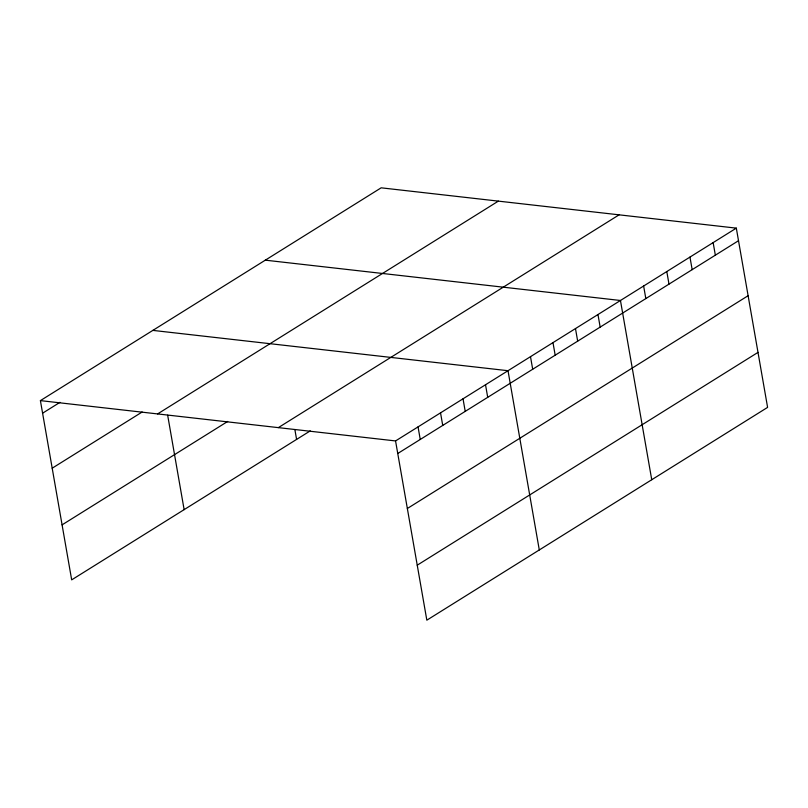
<?xml version="1.0" encoding="UTF-8"?>
<svg xmlns="http://www.w3.org/2000/svg" width="808" height="808" viewBox="0 0 808 808"><rect width="100%" height="100%" fill="white"/><g stroke="black" fill="none" stroke-linecap="round" stroke-linejoin="round"><path stroke-width="1.21" d="M310.282 430.866L71.68 579.861L40.4 400.616L381.164 187.82L736.32 228.139L767.6 407.384L426.836 620.18L395.556 440.936L736.32 228.139M42.592 413.191L59.974 402.334M52.197 468.196L142.157 412.009M157.6 413.918L498.364 201.121M62.085 524.857L227.694 421.443M278.356 427.624L619.12 214.827M397.748 453.51L738.512 240.713M407.343 508.505L748.107 295.718M417.241 565.176L758.005 352.379M265.307 260.166L620.453 300.485L651.743 479.74M152.853 330.391L508.01 370.71L539.29 549.955M40.4 400.616L395.556 440.936M713.141 242.602L715.343 255.177M689.971 257.075L692.163 269.65M666.802 271.549L668.994 284.123M643.633 286.012L645.824 298.586M597.971 314.534L600.162 327.109M575.478 328.573L577.67 341.148M552.985 342.622L555.177 355.197M530.492 356.661L532.694 369.236M485.517 384.749L487.709 397.324M463.024 398.799L465.216 411.373M440.532 412.848L442.734 425.422M418.049 426.887L420.241 439.461M294.88 429.644L296.587 439.421M167.66 415.221L184.133 509.646"/></g></svg>
